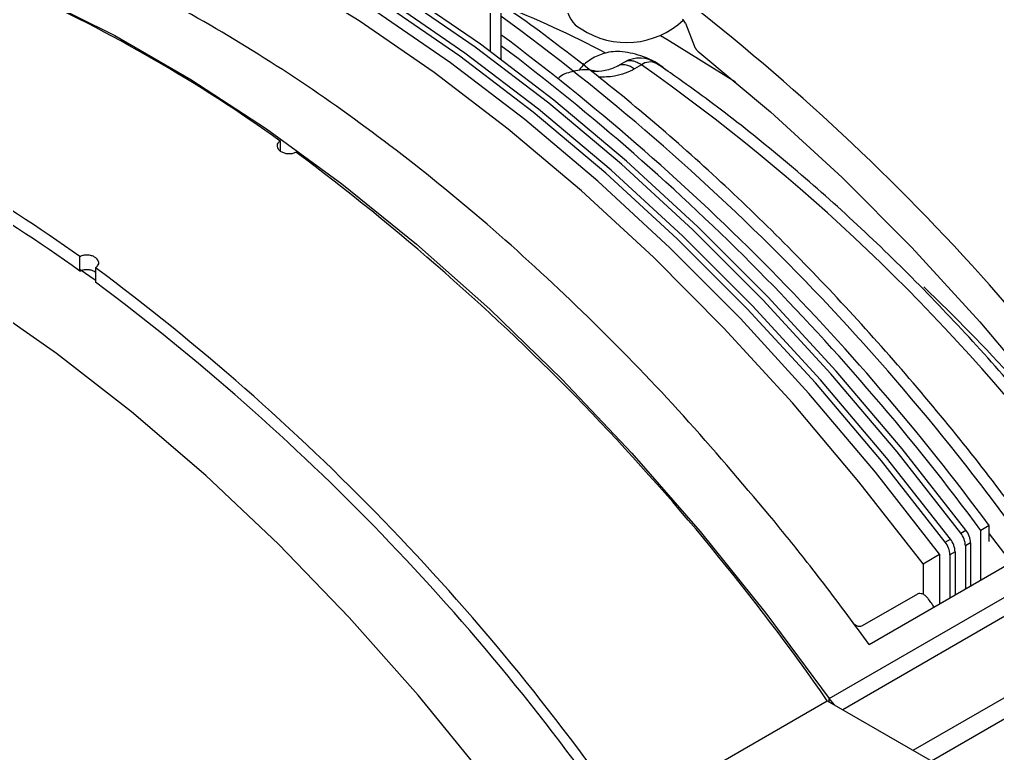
# Model space of a CAD drawing. Extents: x 8 to 113, y 0 to 87.
# Drawn here: x 78.646 to 80.649, y 69.507 to 71.009 of the extents above; entities that cross this region are included whole.
import ezdxf

# ---------------------------------------------------------------- set-up
doc = ezdxf.new("R2010")
doc.units = 0
doc.header["$MEASUREMENT"] = 0
doc.layers.add('OBJECT', color=7, linetype='CONTINUOUS')

msp = doc.modelspace()

# ---------------------------------------------------------------- linework, layer by layer
at = {"layer": 'OBJECT'}
for p, q in [((79.632, 70.9279), (79.632, 71.0545)), ((79.6107, 70.9437), (79.6107, 71.0426)), ((80.0097, 71.0017), (80.0281, 70.9545)), ((79.7937, 70.9224), (79.8022, 70.9182)), ((79.8849, 70.9222), (79.8702, 70.9137)), ((79.9196, 70.9164), (79.9056, 70.9084)), ((79.1798, 70.7607), (79.1798, 70.7402)), ((78.7697, 70.4944), (78.7697, 70.524)), ((78.7699, 70.4978), (78.8005, 70.4761)), ((78.8015, 70.5012), (78.8015, 70.4715)), ((80.6318, 69.9731), (80.6148, 69.9633)), ((80.6318, 69.9407), (80.6318, 69.9731)), ((80.5734, 69.9579), (80.5839, 69.9639)), ((80.6148, 69.862), (80.6148, 69.9633)), ((80.6318, 69.9564), (80.677, 69.8979)), ((80.5417, 69.9395), (80.5522, 69.9456)), ((80.5936, 69.9378), (80.5831, 69.9317)), ((80.5831, 69.9317), (80.5831, 69.8437)), ((80.5936, 69.9378), (80.5936, 69.8498)), ((80.4962, 69.8948), (80.5301, 69.9144)), ((80.5301, 69.9144), (80.5301, 69.8131)), ((80.5619, 69.9195), (80.5513, 69.9134)), ((80.5513, 69.9134), (80.5513, 69.8254)), ((80.5619, 69.9195), (80.5619, 69.8315)), ((80.3859, 69.7298), (80.677, 69.8979)), ((80.4962, 69.8948), (80.4962, 69.8323)), ((80.3039, 69.6189), (80.7476, 69.8751)), ((80.7732, 69.8509), (80.3319, 69.5961)), ((80.4847, 69.8327), (80.3719, 69.7678)), ((80.4758, 69.5131), (80.9922, 69.8112)), ((81.0202, 69.7834), (80.5138, 69.4911)), ((79.8899, 69.3778), (80.3, 69.6146)), ((80.3, 69.6146), (80.5286, 69.4826)), ((80.3152, 69.6058), (80.3039, 69.6189)), ((80.304, 69.6123), (80.3039, 69.6189))]:
    msp.add_line(p, q, dxfattribs=at)
at = {"layer": 'OBJECT', "flags": 128}
for points in [[(80.5734, 69.9579), (80.4429, 70.1243), (80.3075, 70.2837), (80.168, 70.4353), (80.0248, 70.5786), (79.8785, 70.713), (79.7298, 70.838), (79.5792, 70.9529), (79.4274, 71.0574), (79.2749, 71.1511), (79.1225, 71.2334), (78.9707, 71.3042), (78.8201, 71.3631), (78.6714, 71.4099), (78.5251, 71.4444), (78.3819, 71.4664), (78.2423, 71.4759), (78.107, 71.4727), (77.9765, 71.457)], [(80.5839, 69.9639), (80.4534, 70.1304), (80.3181, 70.2897), (80.1785, 70.4414), (80.0353, 70.5847), (79.8891, 70.7191), (79.7403, 70.8441), (79.5897, 70.959), (79.4379, 71.0635), (79.2855, 71.1572), (79.133, 71.2395), (78.9812, 71.3103), (78.8306, 71.3692), (78.6819, 71.416), (78.5356, 71.4505), (78.3924, 71.4725), (78.2529, 71.4819), (78.1176, 71.4788), (77.987, 71.4631)], [(80.5417, 69.9395), (80.4111, 70.106), (80.2758, 70.2653), (80.1362, 70.417), (79.993, 70.5603), (79.8468, 70.6947), (79.698, 70.8196), (79.5475, 70.9346), (79.3956, 71.0391), (79.2432, 71.1327), (79.0907, 71.2151), (78.9389, 71.2859), (78.7883, 71.3448), (78.6396, 71.3916), (78.4933, 71.426), (78.3501, 71.4481), (78.2106, 71.4575), (78.0753, 71.4544), (77.9447, 71.4387)], [(80.5522, 69.9456), (80.4216, 70.112), (80.2863, 70.2714), (80.1468, 70.4231), (80.0036, 70.5664), (79.8573, 70.7008), (79.7086, 70.8257), (79.558, 70.9407), (79.4062, 71.0452), (79.2537, 71.1388), (79.1013, 71.2212), (78.9494, 71.292), (78.7989, 71.3509), (78.6501, 71.3977), (78.5039, 71.4321), (78.3607, 71.4541), (78.2211, 71.4636), (78.0858, 71.4605), (77.9552, 71.4448)], [(80.5301, 69.9144), (80.3988, 70.0827), (80.2626, 70.2439), (80.1221, 70.3973), (79.9779, 70.5422), (79.8305, 70.6781), (79.6806, 70.8044), (79.5288, 70.9205), (79.3757, 71.026), (79.222, 71.1205), (79.0682, 71.2035), (78.9152, 71.2747), (78.7633, 71.3339), (78.6134, 71.3807), (78.466, 71.415), (78.3218, 71.4366), (78.1813, 71.4454), (78.0451, 71.4415), (77.9138, 71.4248)], [(80.4962, 69.8948), (80.3649, 70.0631), (80.2287, 70.2243), (80.0882, 70.3777), (79.944, 70.5226), (79.7966, 70.6585), (79.6467, 70.7848), (79.4949, 70.9009), (79.3418, 71.0064), (79.188, 71.1009), (79.0343, 71.1839), (78.8812, 71.2552), (78.7294, 71.3143), (78.5795, 71.3611), (78.4321, 71.3954), (78.2879, 71.417), (78.1474, 71.4258), (78.0112, 71.4219), (77.8799, 71.4052)], [(77.5335, 71.2183), (77.6628, 71.2435), (77.7976, 71.2557), (77.9371, 71.2547), (78.0809, 71.2406), (78.2283, 71.2133), (78.3786, 71.1731), (78.5312, 71.1201), (78.6855, 71.0545), (78.8408, 70.9766), (78.9965, 70.8868), (79.1518, 70.7853), (79.3061, 70.6728), (79.4587, 70.5495), (79.6091, 70.4162), (79.7564, 70.2733), (79.9002, 70.1214), (80.0398, 69.9613), (80.1745, 69.7936), (80.3039, 69.6189)], [(79.9585, 70.9765), (79.9712, 70.9692), (80.1121, 70.8817)], [(80.0353, 70.9445), (80.1841, 70.8201), (80.3303, 70.6858), (80.4734, 70.5423), (80.6126, 70.3901), (80.7474, 70.23), (80.8772, 70.0627), (81.0013, 69.8888), (81.1193, 69.7092), (81.2307, 69.5246), (81.3349, 69.3359), (81.4314, 69.1439), (81.5199, 68.9494), (81.6, 68.7533), (81.6712, 68.5565), (81.7334, 68.3598), (81.7862, 68.1642), (81.8293, 67.9704), (81.8627, 67.7793)], [(79.7286, 69.2847), (79.5981, 69.4591), (79.4621, 69.6262), (79.3212, 69.7852), (79.176, 69.9353), (79.0272, 70.0759), (78.8755, 70.2063), (78.7216, 70.3258), (78.5663, 70.434), (78.4102, 70.5302), (78.2542, 70.6142), (78.0988, 70.6853), (77.945, 70.7434), (77.7933, 70.7882), (77.6445, 70.8194), (77.4993, 70.837), (77.3583, 70.8407), (77.2223, 70.8306), (77.0919, 70.8068)]]:
    msp.add_lwpolyline(points, dxfattribs=at)
at = {"layer": 'OBJECT'}
for centre, radius, start, end in [((77.1253, 67.3397), 4.6983, 34.7871, 55.8859), ((77.3413, 68.1923), 3.1586, 54.4029, 65.6025), ((78.8775, 69.1095), 2.0717, 62.111, 68.7011), ((79.8212, 71.0395), 0.0552, 182.3634, 242.7195), ((76.7905, 67.1215), 4.8209, 34.8332, 53.8858), ((79.8894, 71.1323), 0.1699, 236.6115, 313.0227), ((76.7281, 67.0894), 4.8533, 36.4543, 53.2505), ((76.7027, 67.0724), 4.8643, 36.463, 52.9736), ((79.9156, 70.8683), 0.062, 55.6557, 119.9851), ((79.9375, 70.893), 0.0295, 63.9183, 127.5069), ((77.6224, 67.6395), 4.0019, 37.809, 54.9693), ((76.9311, 67.9556), 3.1586, 54.4029, 65.6025), ((76.9482, 67.9556), 3.1246, 54.3418, 65.6636), ((76.3131, 66.8408), 4.8569, 34.8267, 53.3589), ((75.9029, 66.6041), 4.8569, 34.8267, 53.3589), ((75.9244, 66.6121), 4.8138, 34.7093, 53.2964), ((77.7742, 67.6174), 3.9382, 38.5227, 46.2445), ((80.5375, 69.9297), 0.0456, 2.528, 38.0842), ((80.548, 69.9358), 0.0456, 2.528, 38.0842), ((80.5057, 69.9114), 0.0456, 2.528, 38.0842), ((80.5163, 69.9175), 0.0456, 2.528, 38.0842), ((75.6409, 66.4141), 3.9738, 36.3743, 51.099)]:
    msp.add_arc(centre, radius, start, end, dxfattribs=at)
msp.add_ellipse((80.0036, 71.0012), major_axis=(-0.005, 0.00866), ratio=0.577456, start_param=4.450948, end_param=5.497929, dxfattribs=at)
for points, knots in [([(80.1821, 69.9937), (80.1238, 70.0626), (80.007, 70.2004), (79.8213, 70.3923), (79.6287, 70.5716), (79.4316, 70.7339), (79.2336, 70.8772), (79.0342, 71.0022), (78.8328, 71.1087), (78.6334, 71.1944), (78.4391, 71.2584), (78.2496, 71.3014), (78.0631, 71.3247), (77.9438, 71.3218), (77.8841, 71.3203)], [0, 0, 0, 0, 0.082347, 0.164694, 0.249433, 0.334172, 0.416519, 0.498866, 0.583605, 0.668344, 0.750089, 0.831834, 0.915917, 1, 1, 1, 1]), ([(80.7152, 69.9634), (80.678, 70.0131), (80.6004, 70.1165), (80.4767, 70.2662), (80.3461, 70.4136), (80.2117, 70.5537), (80.0741, 70.686), (79.9339, 70.8103), (79.7915, 70.9249), (79.6906, 71.0015), (79.6371, 71.037), (79.632, 71.0404)], [0, 0, 0, 0, 0.114883, 0.239354, 0.363847, 0.488369, 0.612923, 0.737513, 0.862142, 0.986814, 1, 1, 1, 1]), ([(80.0281, 70.9545), (80.0283, 70.954), (80.0287, 70.953), (80.0295, 70.9514), (80.0304, 70.9499), (80.0314, 70.9485), (80.0324, 70.9472), (80.0337, 70.9458), (80.0347, 70.9449), (80.0353, 70.9445)], [0, 0, 0, 0, 0.13456, 0.269123, 0.403684, 0.538244, 0.672803, 0.807366, 1, 1, 1, 1]), ([(79.9691, 70.9066), (79.9672, 70.9083), (79.9513, 70.9219), (79.9186, 70.9364), (79.8767, 70.9458), (79.841, 70.9415), (79.8138, 70.9274), (79.7979, 70.9149), (79.7927, 70.9059), (79.7925, 70.9056)], [0, 0, 0, 0, 0.031482, 0.258567, 0.476795, 0.669507, 0.836498, 0.995594, 1, 1, 1, 1]), ([(79.8706, 70.9139), (79.8625, 70.9103), (79.847, 70.9032), (79.827, 70.903), (79.8173, 70.9029)], [0, 0, 0, 0, 0.517766, 1, 1, 1, 1]), ([(79.9056, 70.9084), (79.8999, 70.9116), (79.891, 70.9165), (79.88, 70.9171), (79.8739, 70.9161), (79.8712, 70.914), (79.8705, 70.9135)], [0, 0, 0, 0, 0.440478, 0.679121, 0.923306, 1, 1, 1, 1]), ([(79.9196, 70.9164), (79.9166, 70.9182), (79.9106, 70.9219), (79.9018, 70.9247), (79.8936, 70.9251), (79.8878, 70.9241), (79.8853, 70.9222), (79.8847, 70.9218)], [0, 0, 0, 0, 0.233259, 0.466517, 0.699776, 0.933034, 1, 1, 1, 1]), ([(80.8103, 70.1007), (80.7899, 70.1262), (80.7307, 70.2001), (80.6293, 70.3177), (80.5053, 70.4504), (80.3779, 70.5755), (80.2478, 70.6925), (80.1177, 70.7989), (80.0182, 70.8728), (79.9631, 70.9108), (79.9505, 70.9195)], [0, 0, 0, 0, 0.077973, 0.225923, 0.373927, 0.521976, 0.670078, 0.818238, 0.958668, 1, 1, 1, 1]), ([(79.8266, 70.9031), (79.8214, 70.9044), (79.8037, 70.9088), (79.7787, 70.9029), (79.7568, 70.8972), (79.7499, 70.8889), (79.7492, 70.8881)], [0, 0, 0, 0, 0.177198, 0.60128, 0.963214, 1, 1, 1, 1]), ([(79.9056, 70.9084), (79.8994, 70.9052), (79.8869, 70.8989), (79.8621, 70.8918), (79.8427, 70.8915), (79.8316, 70.8913)], [0, 0, 0, 0, 0.300435, 0.601444, 1, 1, 1, 1]), ([(79.1798, 70.7607), (79.1787, 70.7599), (79.1759, 70.7581), (79.1734, 70.7541), (79.173, 70.7492), (79.1751, 70.7443), (79.1796, 70.74), (79.186, 70.7366), (79.1934, 70.7348), (79.2011, 70.7346), (79.2074, 70.7358), (79.2105, 70.7373), (79.2117, 70.7379)], [0, 0, 0, 0, 0.073488, 0.179791, 0.286364, 0.393529, 0.501387, 0.609763, 0.718227, 0.826267, 0.933534, 1, 1, 1, 1]), ([(78.8015, 70.5012), (78.8031, 70.5023), (78.8064, 70.5046), (78.8084, 70.5093), (78.808, 70.5143), (78.8051, 70.5191), (78.8, 70.5232), (78.7932, 70.5261), (78.7855, 70.5274), (78.7779, 70.5271), (78.7727, 70.5256), (78.7703, 70.5243), (78.7697, 70.524)], [0, 0, 0, 0, 0.106362, 0.212713, 0.319455, 0.426997, 0.535233, 0.643751, 0.752038, 0.859722, 0.966709, 1, 1, 1, 1]), ([(78.7697, 70.4944), (78.771, 70.495), (78.7742, 70.4966), (78.7807, 70.4978), (78.7883, 70.4975), (78.7957, 70.4957), (78.7996, 70.4934), (78.8015, 70.4922)], [0, 0, 0, 0, 0.14692, 0.359433, 0.572501, 0.786775, 1, 1, 1, 1]), ([(80.3859, 69.7298), (80.3714, 69.7496), (80.3425, 69.7891), (80.2984, 69.8474), (80.2452, 69.9161), (80.206, 69.9643), (80.1821, 69.9937)], [0, 0, 0, 0, 0.218765, 0.43753, 0.656295, 1, 1, 1, 1]), ([(80.5061, 69.8244), (80.5044, 69.8264), (80.5012, 69.8301), (80.4952, 69.8332), (80.4899, 69.8342), (80.4865, 69.8337), (80.485, 69.8329), (80.4847, 69.8327)], [0, 0, 0, 0, 0.29148, 0.560989, 0.754894, 0.949735, 1, 1, 1, 1]), ([(80.519, 69.8067), (80.5173, 69.809), (80.5136, 69.8141), (80.5093, 69.8201), (80.5066, 69.8237), (80.5061, 69.8244)], [0, 0, 0, 0, 0.387387, 0.872424, 1, 1, 1, 1]), ([(80.3719, 69.7678), (80.3708, 69.7673), (80.3684, 69.7663), (80.3641, 69.7666), (80.3598, 69.768), (80.3571, 69.7698), (80.3558, 69.7708)], [0, 0, 0, 0, 0.241817, 0.48296, 0.74107, 1, 1, 1, 1])]:
    msp.add_open_spline(points, degree=3, knots=knots, dxfattribs=at)

doc.saveas('drawing.dxf')
